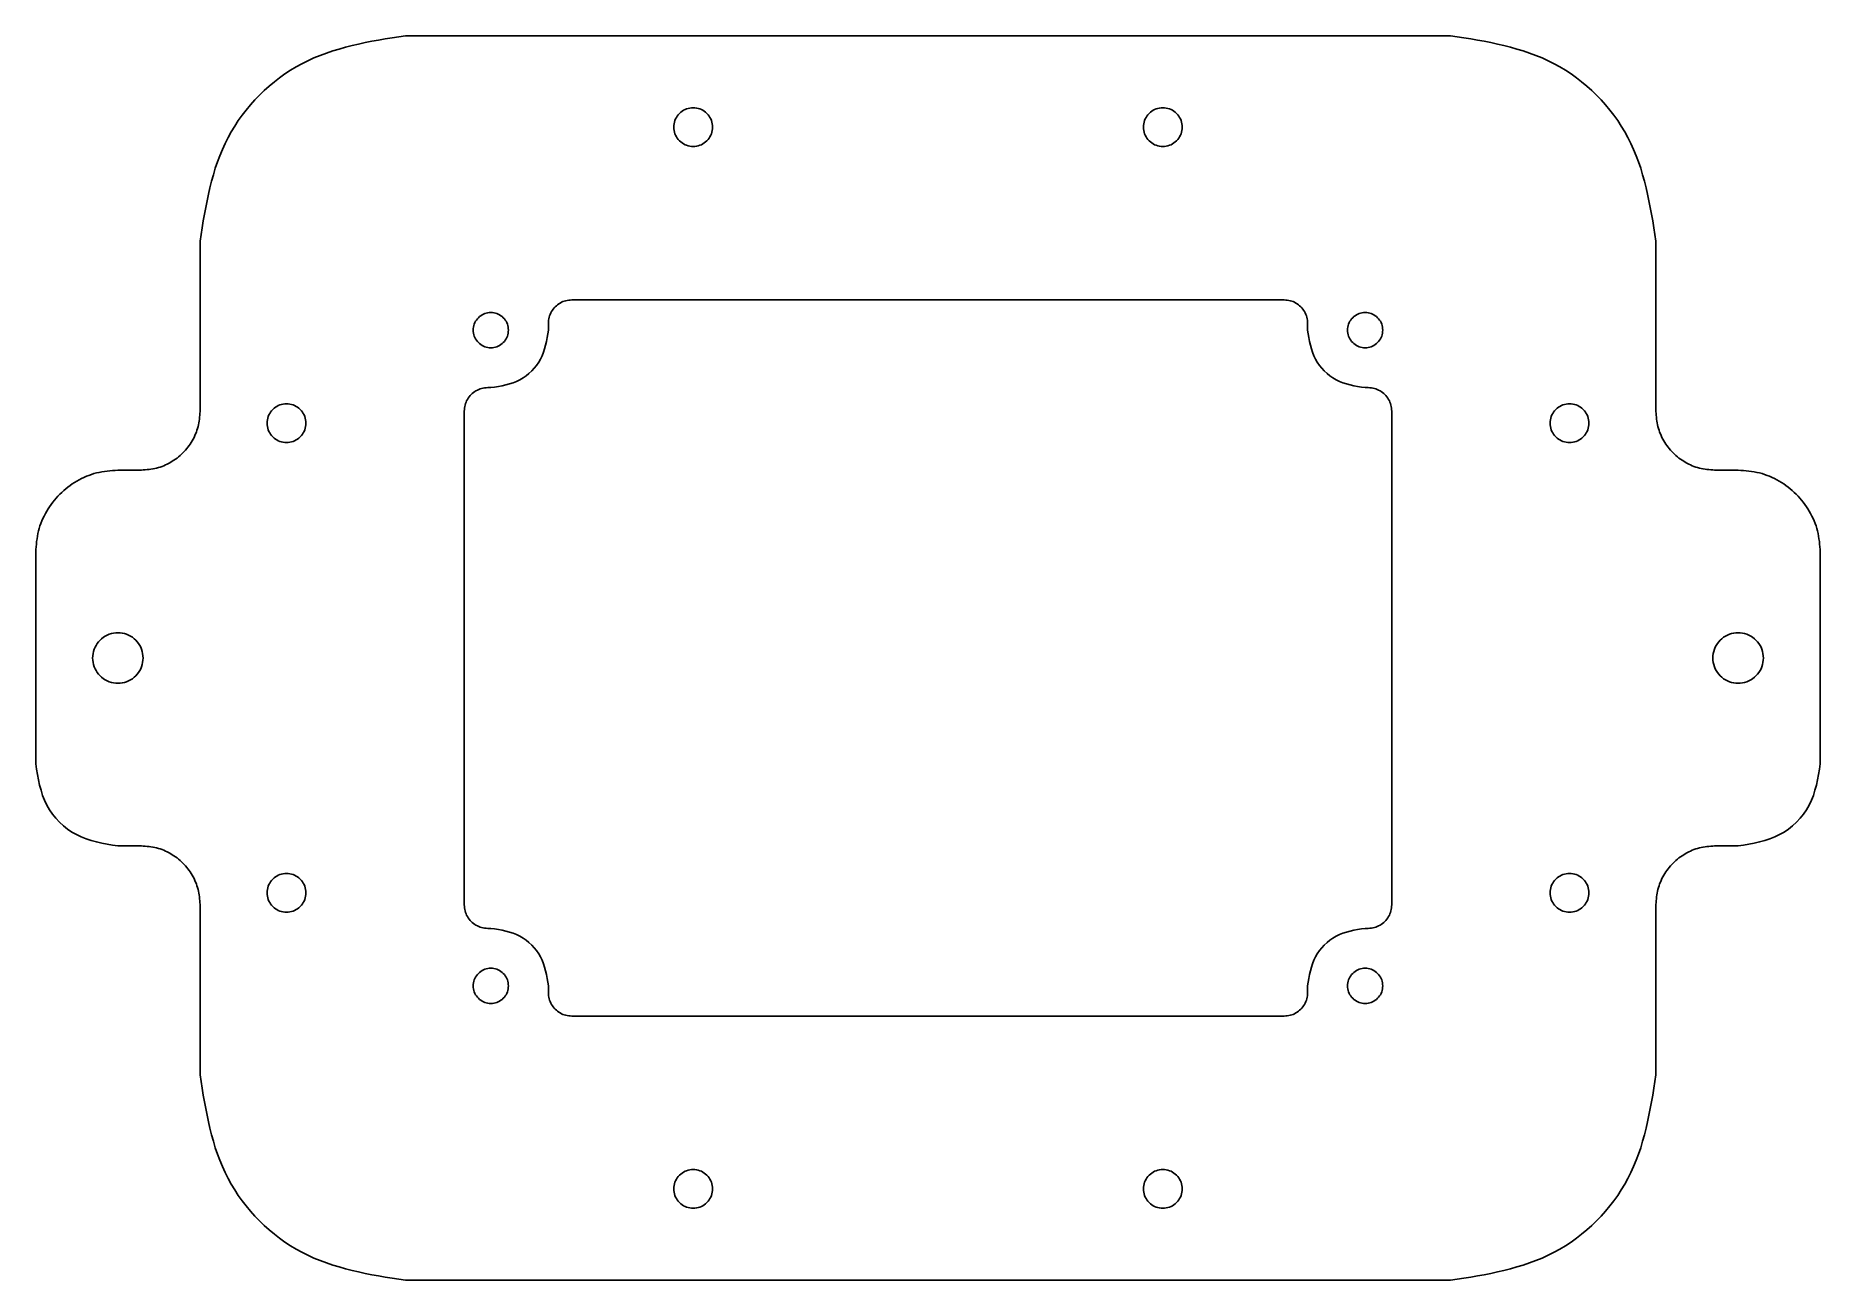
# Model space of a CAD drawing. Extents: x -76 to 76, y -53 to 53.
import ezdxf

# ---------------------------------------------------------------- set-up
doc = ezdxf.new("R2010")
doc.units = 0
doc.layers.get('0').update_dxf_attribs({"linetype": 'CONTINUOUS'})

msp = doc.modelspace()

# ---------------------------------------------------------------- linework, layer by layer
at = {"color": 7}
for p, q in [((44.5, 53), (-44.5, 53)), ((-18.35, 45.215), (-18.35, 45.215)), ((21.65, 45.215), (21.65, 45.215)), ((-62, 35.5), (-62, 21)), ((62, 21), (62, 35.5)), ((30.33333, 30.5), (-30.33333, 30.5)), ((-35.73333, 27.924998), (-35.73333, 27.924998)), ((-32.33333, 28.5), (-32.33333, 27.924998)), ((32.33333, 27.924998), (32.33333, 28.5)), ((38.73333, 27.924998), (38.73333, 27.924998)), ((-37.23333, 23.024997), (-37.5, 23.024997)), ((37.5, 23.024997), (37.23333, 23.024997)), ((-52.99, 20), (-52.99, 20)), ((-39.5, 21.024998), (-39.5, -21.024998)), ((39.5, -21.024998), (39.5, 21.024998)), ((56.29, 20), (56.29, 20)), ((-67, 16), (-69, 16)), ((69, 16), (67, 16)), ((-76, 9), (-76, -9)), ((76, -9), (76, 9)), ((-66.85, 0), (-66.85, 0)), ((71.15, 0), (71.15, 0)), ((-69, -16), (-67, -16)), ((67, -16), (69, -16)), ((-62, -21), (-62, -35.5)), ((-52.99, -20), (-52.99, -20)), ((56.29, -20), (56.29, -20)), ((62, -35.5), (62, -21)), ((-37.5, -23.024998), (-37.23333, -23.024998)), ((37.23333, -23.024998), (37.5, -23.024998)), ((-35.73333, -27.924997), (-35.73333, -27.924997)), ((-32.33333, -27.924997), (-32.33333, -28.5)), ((32.33333, -28.5), (32.33333, -27.924997)), ((38.73333, -27.924997), (38.73333, -27.924997)), ((-30.33333, -30.5), (30.33333, -30.5)), ((-18.35, -45.215), (-18.35, -45.215)), ((21.65, -45.215), (21.65, -45.215)), ((-44.5, -53), (44.5, -53))]:
    msp.add_line(p, q, dxfattribs=at)
for points, knots in [([(-44.5, 53), (-47.566452, 52.51866), (-53.608406, 51.570255), (-60.570255, 44.608406), (-61.518659, 38.566452), (-62, 35.5)], [0, 0, 0, 0, 9.150035, 18.028682, 27.178717, 27.178717, 27.178717, 27.178717]), ([(62, 35.5), (61.518659, 38.566452), (60.570255, 44.608406), (53.608406, 51.570255), (47.566452, 52.51866), (44.5, 53)], [0, 0, 0, 0, 9.150035, 18.028682, 27.178717, 27.178717, 27.178717, 27.178717]), ([(-18.35, 45.215), (-18.369645, 45.407968), (-18.408653, 45.791143), (-18.712309, 46.297581), (-19.157042, 46.674123), (-19.70783, 46.873836), (-20.292296, 46.873836), (-20.842315, 46.674123), (-21.290117, 46.297581), (-21.582371, 45.791143), (-21.684058, 45.215), (-21.582371, 44.638857), (-21.290117, 44.132419), (-20.842315, 43.755876), (-20.292296, 43.556164), (-19.70783, 43.556164), (-19.157042, 43.755876), (-18.712309, 44.132419), (-18.408653, 44.638857), (-18.369645, 45.022031), (-18.35, 45.215)], [0, 0, 0, 0, 0.575942, 1.143638, 1.71958, 2.295522, 2.863218, 3.43916, 4.015102, 4.582798, 5.15874, 5.734682, 6.302378, 6.87832, 7.454262, 8.021958, 8.5979, 9.173842, 9.741538, 10.31748, 10.31748, 10.31748, 10.31748]), ([(21.65, 45.215), (21.630355, 45.407968), (21.591346, 45.791143), (21.287691, 46.297581), (20.842957, 46.674123), (20.29217, 46.873836), (19.707704, 46.873836), (19.157685, 46.674123), (18.709883, 46.297581), (18.417629, 45.791143), (18.315942, 45.215), (18.417629, 44.638857), (18.709883, 44.132419), (19.157685, 43.755876), (19.707704, 43.556164), (20.29217, 43.556164), (20.842957, 43.755876), (21.287691, 44.132419), (21.591346, 44.638857), (21.630355, 45.022031), (21.65, 45.215)], [0, 0, 0, 0, 0.575942, 1.143638, 1.71958, 2.295522, 2.863218, 3.43916, 4.015102, 4.582798, 5.15874, 5.734682, 6.302378, 6.87832, 7.454262, 8.021958, 8.5979, 9.173842, 9.741538, 10.31748, 10.31748, 10.31748, 10.31748]), ([(-30.33333, 30.5), (-30.508356, 30.486667), (-30.856961, 30.460113), (-31.344643, 30.250262), (-31.764326, 29.930996), (-32.083593, 29.511313), (-32.293443, 29.023631), (-32.319998, 28.675026), (-32.33333, 28.5)], [0, 0, 0, 0, 0.52355, 1.042767, 1.566317, 2.089867, 2.609084, 3.132634, 3.132634, 3.132634, 3.132634]), ([(32.33333, 28.5), (32.319998, 28.675026), (32.293443, 29.023631), (32.083593, 29.511313), (31.764326, 29.930996), (31.344643, 30.250262), (30.856961, 30.460113), (30.508356, 30.486667), (30.33333, 30.5)], [0, 0, 0, 0, 0.52355, 1.042767, 1.566317, 2.089867, 2.609084, 3.132634, 3.132634, 3.132634, 3.132634]), ([(-35.73333, 27.924998), (-35.751186, 28.100426), (-35.786642, 28.448771), (-36.06269, 28.90918), (-36.466996, 29.251499), (-36.967718, 29.433061), (-37.499057, 29.433061), (-37.99908, 29.251499), (-38.406175, 28.90918), (-38.67186, 28.448771), (-38.764287, 27.924998), (-38.67186, 27.401224), (-38.406175, 26.940815), (-37.99908, 26.598496), (-37.499057, 26.416934), (-36.967718, 26.416934), (-36.466996, 26.598496), (-36.06269, 26.940815), (-35.786642, 27.401224), (-35.751186, 27.749569), (-35.73333, 27.924998)], [0, 0, 0, 0, 0.523591, 1.039684, 1.563274, 2.086865, 2.602958, 3.126549, 3.65014, 4.166233, 4.689823, 5.213414, 5.729507, 6.253098, 6.776689, 7.292782, 7.816372, 8.339963, 8.856056, 9.379647, 9.379647, 9.379647, 9.379647]), ([(38.73333, 27.924998), (38.715474, 28.100426), (38.680018, 28.448771), (38.40397, 28.90918), (37.999665, 29.251499), (37.498942, 29.433061), (36.967603, 29.433061), (36.46758, 29.251499), (36.060485, 28.90918), (35.7948, 28.448771), (35.702373, 27.924998), (35.7948, 27.401224), (36.060485, 26.940815), (36.46758, 26.598496), (36.967603, 26.416934), (37.498942, 26.416934), (37.999665, 26.598496), (38.40397, 26.940815), (38.680018, 27.401224), (38.715474, 27.749569), (38.73333, 27.924998)], [0, 0, 0, 0, 0.523591, 1.039684, 1.563274, 2.086865, 2.602958, 3.126549, 3.65014, 4.166233, 4.689823, 5.213414, 5.729507, 6.253098, 6.776689, 7.292782, 7.816372, 8.339963, 8.856056, 9.379647, 9.379647, 9.379647, 9.379647]), ([(-37.23333, 23.024997), (-36.374723, 23.159773), (-34.682976, 23.425326), (-32.733659, 25.374644), (-32.468105, 27.066391), (-32.33333, 27.924998)], [0, 0, 0, 0, 2.56201, 5.048031, 7.610041, 7.610041, 7.610041, 7.610041]), ([(32.33333, 27.924998), (32.468105, 27.066391), (32.733659, 25.374644), (34.682976, 23.425326), (36.374723, 23.159773), (37.23333, 23.024997)], [0, 0, 0, 0, 2.56201, 5.048031, 7.610041, 7.610041, 7.610041, 7.610041]), ([(-37.5, 23.024997), (-37.675027, 23.011665), (-38.023631, 22.98511), (-38.511313, 22.77526), (-38.930996, 22.455993), (-39.250262, 22.036311), (-39.460113, 21.548629), (-39.486668, 21.200024), (-39.5, 21.024998)], [0, 0, 0, 0, 0.52355, 1.042767, 1.566317, 2.089866, 2.609084, 3.132633, 3.132633, 3.132633, 3.132633]), ([(39.5, 21.024998), (39.486668, 21.200024), (39.460113, 21.548629), (39.250262, 22.036311), (38.930996, 22.455993), (38.511313, 22.77526), (38.023631, 22.98511), (37.675027, 23.011665), (37.5, 23.024997)], [0, 0, 0, 0, 0.52355, 1.042767, 1.566317, 2.089866, 2.609084, 3.132633, 3.132633, 3.132633, 3.132633]), ([(-52.99, 20), (-53.009645, 20.192969), (-53.048654, 20.576143), (-53.352309, 21.082581), (-53.797043, 21.459124), (-54.34783, 21.658836), (-54.932296, 21.658836), (-55.482315, 21.459124), (-55.930117, 21.082581), (-56.222371, 20.576143), (-56.324058, 20), (-56.222371, 19.423857), (-55.930117, 18.917419), (-55.482315, 18.540876), (-54.932296, 18.341164), (-54.34783, 18.341164), (-53.797043, 18.540876), (-53.352309, 18.917419), (-53.048654, 19.423857), (-53.009645, 19.807031), (-52.99, 20)], [0, 0, 0, 0, 0.575942, 1.143638, 1.71958, 2.295522, 2.863218, 3.43916, 4.015102, 4.582798, 5.15874, 5.734682, 6.302378, 6.87832, 7.454262, 8.021958, 8.5979, 9.173842, 9.741538, 10.31748, 10.31748, 10.31748, 10.31748]), ([(56.29, 20), (56.270355, 20.192969), (56.231347, 20.576143), (55.927691, 21.082581), (55.482958, 21.459124), (54.93217, 21.658836), (54.347704, 21.658836), (53.797685, 21.459124), (53.349883, 21.082581), (53.057629, 20.576143), (52.955942, 20), (53.057629, 19.423857), (53.349883, 18.917419), (53.797685, 18.540876), (54.347704, 18.341164), (54.93217, 18.341164), (55.482958, 18.540876), (55.927691, 18.917419), (56.231347, 19.423857), (56.270355, 19.807031), (56.29, 20)], [0, 0, 0, 0, 0.575942, 1.143638, 1.71958, 2.295522, 2.863218, 3.43916, 4.015102, 4.582798, 5.15874, 5.734682, 6.302378, 6.87832, 7.454262, 8.021958, 8.5979, 9.173842, 9.741538, 10.31748, 10.31748, 10.31748, 10.31748]), ([(-67, 16), (-66.562434, 16.033331), (-65.690922, 16.099718), (-64.471717, 16.624344), (-63.42251, 17.42251), (-62.624344, 18.471717), (-62.099718, 19.690922), (-62.033331, 20.562434), (-62, 21)], [0, 0, 0, 0, 1.308874, 2.606917, 3.915792, 5.224666, 6.522709, 7.831584, 7.831584, 7.831584, 7.831584]), ([(62, 21), (62.033331, 20.562434), (62.099718, 19.690922), (62.624344, 18.471717), (63.42251, 17.42251), (64.471717, 16.624344), (65.690922, 16.099718), (66.562434, 16.033331), (67, 16)], [0, 0, 0, 0, 1.308874, 2.606917, 3.915792, 5.224666, 6.522709, 7.831584, 7.831584, 7.831584, 7.831584]), ([(-69, 16), (-69.612593, 15.953336), (-70.832709, 15.860395), (-72.539597, 15.125919), (-74.008485, 14.008485), (-75.125919, 12.539597), (-75.860395, 10.832709), (-75.953336, 9.612593), (-76, 9)], [0, 0, 0, 0, 1.832424, 3.649684, 5.482109, 7.314533, 9.131793, 10.964217, 10.964217, 10.964217, 10.964217]), ([(76, 9), (75.953336, 9.612593), (75.860395, 10.832709), (75.125919, 12.539597), (74.008485, 14.008485), (72.539597, 15.125919), (70.832709, 15.860395), (69.612593, 15.953336), (69, 16)], [0, 0, 0, 0, 1.832424, 3.649684, 5.482109, 7.314533, 9.131793, 10.964217, 10.964217, 10.964217, 10.964217]), ([(-66.85, 0), (-66.875688, 0.251366), (-66.926697, 0.750502), (-67.32244, 1.410117), (-67.901875, 1.900524), (-68.619397, 2.160619), (-69.380768, 2.160619), (-70.097284, 1.900524), (-70.680732, 1.410117), (-71.061567, 0.750502), (-71.194535, 0), (-71.061567, -0.750502), (-70.680732, -1.410117), (-70.097284, -1.900524), (-69.380768, -2.160619), (-68.619397, -2.160619), (-67.901875, -1.900524), (-67.32244, -1.410117), (-66.926697, -0.750502), (-66.875688, -0.251367), (-66.85, 0)], [0, 0, 0, 0, 0.750273, 1.489808, 2.240081, 2.990354, 3.729889, 4.480162, 5.230435, 5.96997, 6.720243, 7.470516, 8.210051, 8.960324, 9.710597, 10.450132, 11.200405, 11.950678, 12.690213, 13.440486, 13.440486, 13.440486, 13.440486]), ([(71.15, 0), (71.124312, 0.251366), (71.073303, 0.750502), (70.67756, 1.410117), (70.098125, 1.900524), (69.380603, 2.160619), (68.619232, 2.160619), (67.902716, 1.900524), (67.319268, 1.410117), (66.938433, 0.750502), (66.805465, 0), (66.938433, -0.750502), (67.319268, -1.410117), (67.902716, -1.900524), (68.619232, -2.160619), (69.380603, -2.160619), (70.098125, -1.900524), (70.67756, -1.410117), (71.073303, -0.750502), (71.124312, -0.251367), (71.15, 0)], [0, 0, 0, 0, 0.750273, 1.489808, 2.240081, 2.990354, 3.729889, 4.480162, 5.230435, 5.96997, 6.720243, 7.470516, 8.210051, 8.960324, 9.710597, 10.450132, 11.200405, 11.950678, 12.690213, 13.440486, 13.440486, 13.440486, 13.440486]), ([(-76, -9), (-75.807464, -10.226581), (-75.428102, -12.643362), (-72.643362, -15.428102), (-70.226581, -15.807464), (-69, -16)], [0, 0, 0, 0, 3.660014, 7.211473, 10.871487, 10.871487, 10.871487, 10.871487]), ([(69, -16), (70.226581, -15.807464), (72.643362, -15.428102), (75.428102, -12.643362), (75.807464, -10.226581), (76, -9)], [0, 0, 0, 0, 3.660014, 7.211473, 10.871487, 10.871487, 10.871487, 10.871487]), ([(-62, -21), (-62.033331, -20.562434), (-62.099718, -19.690922), (-62.624344, -18.471717), (-63.42251, -17.42251), (-64.471717, -16.624344), (-65.690922, -16.099718), (-66.562434, -16.033331), (-67, -16)], [0, 0, 0, 0, 1.308874, 2.606918, 3.915792, 5.224666, 6.52271, 7.831584, 7.831584, 7.831584, 7.831584]), ([(67, -16), (66.562434, -16.033331), (65.690922, -16.099718), (64.471717, -16.624344), (63.42251, -17.42251), (62.624344, -18.471717), (62.099718, -19.690922), (62.033331, -20.562434), (62, -21)], [0, 0, 0, 0, 1.308874, 2.606918, 3.915792, 5.224666, 6.52271, 7.831584, 7.831584, 7.831584, 7.831584]), ([(-52.99, -20), (-53.009645, -19.807031), (-53.048654, -19.423857), (-53.352309, -18.917418), (-53.797043, -18.540876), (-54.34783, -18.341164), (-54.932296, -18.341164), (-55.482315, -18.540876), (-55.930117, -18.917418), (-56.222371, -19.423857), (-56.324058, -20), (-56.222371, -20.576142), (-55.930117, -21.082581), (-55.482315, -21.459123), (-54.932296, -21.658836), (-54.34783, -21.658836), (-53.797043, -21.459123), (-53.352309, -21.082581), (-53.048654, -20.576142), (-53.009645, -20.192968), (-52.99, -20)], [0, 0, 0, 0, 0.575942, 1.143638, 1.71958, 2.295522, 2.863218, 3.43916, 4.015102, 4.582798, 5.15874, 5.734682, 6.302378, 6.87832, 7.454262, 8.021958, 8.5979, 9.173842, 9.741538, 10.31748, 10.31748, 10.31748, 10.31748]), ([(56.29, -20), (56.270355, -19.807031), (56.231347, -19.423857), (55.927691, -18.917418), (55.482958, -18.540876), (54.93217, -18.341164), (54.347704, -18.341164), (53.797685, -18.540876), (53.349883, -18.917418), (53.057629, -19.423857), (52.955942, -20), (53.057629, -20.576142), (53.349883, -21.082581), (53.797685, -21.459123), (54.347704, -21.658836), (54.93217, -21.658836), (55.482958, -21.459123), (55.927691, -21.082581), (56.231347, -20.576142), (56.270355, -20.192968), (56.29, -20)], [0, 0, 0, 0, 0.575942, 1.143638, 1.71958, 2.295522, 2.863218, 3.43916, 4.015102, 4.582798, 5.15874, 5.734682, 6.302378, 6.87832, 7.454262, 8.021958, 8.5979, 9.173842, 9.741538, 10.31748, 10.31748, 10.31748, 10.31748]), ([(-39.5, -21.024998), (-39.486668, -21.200024), (-39.460113, -21.548629), (-39.250262, -22.036311), (-38.930996, -22.455993), (-38.511313, -22.77526), (-38.023631, -22.98511), (-37.675027, -23.011665), (-37.5, -23.024998)], [0, 0, 0, 0, 0.52355, 1.042767, 1.566317, 2.089866, 2.609084, 3.132633, 3.132633, 3.132633, 3.132633]), ([(37.5, -23.024998), (37.675027, -23.011665), (38.023631, -22.98511), (38.511313, -22.77526), (38.930996, -22.455993), (39.250262, -22.036311), (39.460113, -21.548629), (39.486668, -21.200024), (39.5, -21.024998)], [0, 0, 0, 0, 0.52355, 1.042767, 1.566317, 2.089866, 2.609084, 3.132633, 3.132633, 3.132633, 3.132633]), ([(-32.33333, -27.924997), (-32.468106, -27.066391), (-32.733659, -25.374644), (-34.682976, -23.425326), (-36.374723, -23.159773), (-37.23333, -23.024998)], [0, 0, 0, 0, 2.56201, 5.048031, 7.61004, 7.61004, 7.61004, 7.61004]), ([(37.23333, -23.024998), (36.374723, -23.159773), (34.682976, -23.425326), (32.733659, -25.374644), (32.468106, -27.066391), (32.33333, -27.924997)], [0, 0, 0, 0, 2.56201, 5.048031, 7.61004, 7.61004, 7.61004, 7.61004]), ([(-35.73333, -27.924997), (-35.751186, -27.749569), (-35.786642, -27.401224), (-36.06269, -26.940815), (-36.466996, -26.598496), (-36.967718, -26.416934), (-37.499057, -26.416934), (-37.99908, -26.598496), (-38.406175, -26.940815), (-38.67186, -27.401224), (-38.764287, -27.924997), (-38.67186, -28.448771), (-38.406175, -28.90918), (-37.99908, -29.251499), (-37.499057, -29.433061), (-36.967718, -29.433061), (-36.466996, -29.251499), (-36.06269, -28.90918), (-35.786642, -28.448771), (-35.751186, -28.100426), (-35.73333, -27.924997)], [0, 0, 0, 0, 0.523591, 1.039684, 1.563274, 2.086865, 2.602958, 3.126549, 3.65014, 4.166233, 4.689823, 5.213414, 5.729507, 6.253098, 6.776689, 7.292782, 7.816372, 8.339963, 8.856056, 9.379647, 9.379647, 9.379647, 9.379647]), ([(38.73333, -27.924997), (38.715474, -27.749569), (38.680018, -27.401224), (38.40397, -26.940815), (37.999665, -26.598496), (37.498942, -26.416934), (36.967603, -26.416934), (36.46758, -26.598496), (36.060485, -26.940815), (35.7948, -27.401224), (35.702373, -27.924997), (35.7948, -28.448771), (36.060485, -28.90918), (36.46758, -29.251499), (36.967603, -29.433061), (37.498942, -29.433061), (37.999665, -29.251499), (38.40397, -28.90918), (38.680018, -28.448771), (38.715474, -28.100426), (38.73333, -27.924997)], [0, 0, 0, 0, 0.523591, 1.039684, 1.563274, 2.086865, 2.602958, 3.126549, 3.65014, 4.166233, 4.689823, 5.213414, 5.729507, 6.253098, 6.776689, 7.292782, 7.816372, 8.339963, 8.856056, 9.379647, 9.379647, 9.379647, 9.379647]), ([(-32.33333, -28.5), (-32.319998, -28.675027), (-32.293443, -29.023631), (-32.083593, -29.511313), (-31.764326, -29.930996), (-31.344643, -30.250263), (-30.856961, -30.460113), (-30.508356, -30.486668), (-30.33333, -30.5)], [0, 0, 0, 0, 0.52355, 1.042767, 1.566317, 2.089867, 2.609084, 3.132634, 3.132634, 3.132634, 3.132634]), ([(30.33333, -30.5), (30.508356, -30.486668), (30.856961, -30.460113), (31.344643, -30.250263), (31.764326, -29.930996), (32.083593, -29.511313), (32.293443, -29.023631), (32.319998, -28.675027), (32.33333, -28.5)], [0, 0, 0, 0, 0.52355, 1.042767, 1.566317, 2.089867, 2.609084, 3.132634, 3.132634, 3.132634, 3.132634]), ([(-62, -35.5), (-61.518659, -38.566452), (-60.570255, -44.608406), (-53.608406, -51.570255), (-47.566452, -52.51866), (-44.5, -53)], [0, 0, 0, 0, 9.150035, 18.028682, 27.178717, 27.178717, 27.178717, 27.178717]), ([(44.5, -53), (47.566452, -52.51866), (53.608406, -51.570255), (60.570255, -44.608406), (61.518659, -38.566452), (62, -35.5)], [0, 0, 0, 0, 9.150035, 18.028682, 27.178717, 27.178717, 27.178717, 27.178717]), ([(-18.35, -45.215), (-18.369645, -45.022032), (-18.408653, -44.638857), (-18.712309, -44.132419), (-19.157042, -43.755877), (-19.70783, -43.556164), (-20.292296, -43.556164), (-20.842315, -43.755877), (-21.290117, -44.132419), (-21.582371, -44.638857), (-21.684058, -45.215), (-21.582371, -45.791143), (-21.290117, -46.297582), (-20.842315, -46.674124), (-20.292296, -46.873836), (-19.70783, -46.873836), (-19.157042, -46.674124), (-18.712309, -46.297582), (-18.408653, -45.791143), (-18.369645, -45.407969), (-18.35, -45.215)], [0, 0, 0, 0, 0.575942, 1.143638, 1.71958, 2.295522, 2.863218, 3.43916, 4.015102, 4.582798, 5.15874, 5.734682, 6.302378, 6.87832, 7.454262, 8.021958, 8.5979, 9.173842, 9.741538, 10.31748, 10.31748, 10.31748, 10.31748]), ([(21.65, -45.215), (21.630355, -45.022032), (21.591346, -44.638857), (21.287691, -44.132419), (20.842957, -43.755877), (20.29217, -43.556164), (19.707704, -43.556164), (19.157685, -43.755877), (18.709883, -44.132419), (18.417629, -44.638857), (18.315942, -45.215), (18.417629, -45.791143), (18.709883, -46.297582), (19.157685, -46.674124), (19.707704, -46.873836), (20.29217, -46.873836), (20.842957, -46.674124), (21.287691, -46.297582), (21.591346, -45.791143), (21.630355, -45.407969), (21.65, -45.215)], [0, 0, 0, 0, 0.575942, 1.143638, 1.71958, 2.295522, 2.863218, 3.43916, 4.015102, 4.582798, 5.15874, 5.734682, 6.302378, 6.87832, 7.454262, 8.021958, 8.5979, 9.173842, 9.741538, 10.31748, 10.31748, 10.31748, 10.31748])]:
    msp.add_open_spline(points, degree=3, knots=knots, dxfattribs=at)

doc.saveas('drawing.dxf')
